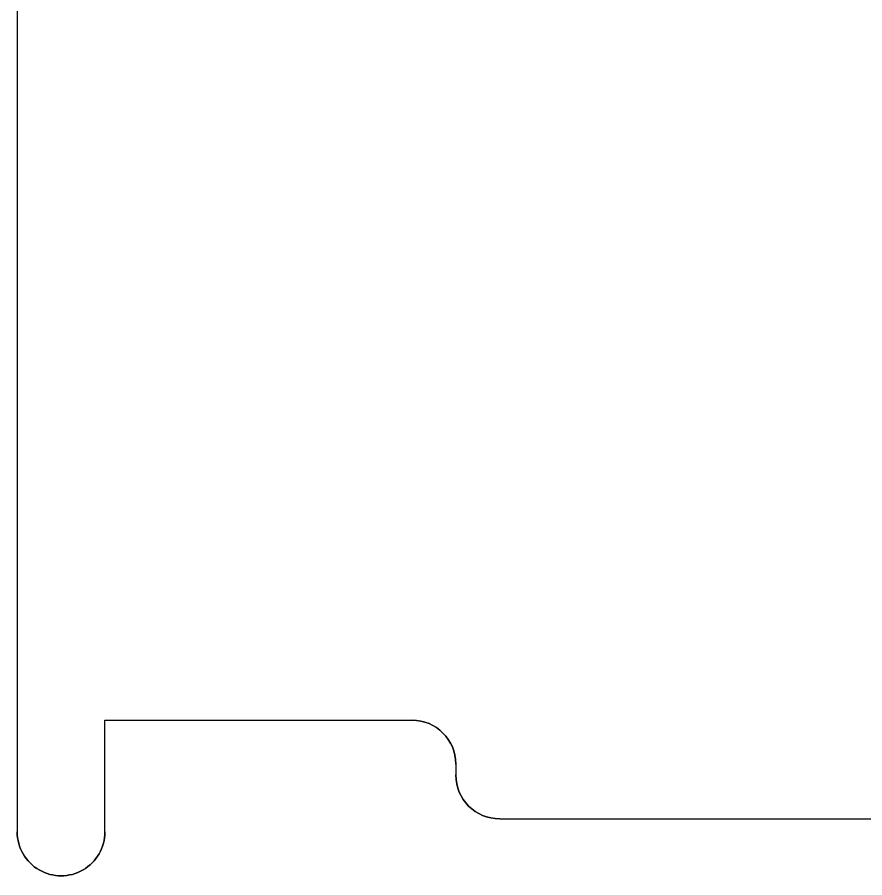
# Model space of a CAD drawing. Extents: x 131 to 216, y 113 to 303.
# Drawn here: x 135.77 to 174.41, y 113.1 to 152.34 of the extents above; entities that cross this region are included whole.
import ezdxf

# ---------------------------------------------------------------- set-up
doc = ezdxf.new("R2010")
doc.units = 0
doc.layers.get('0').update_dxf_attribs({"linetype": 'CONTINUOUS'})
doc.layers.add('A-DETL-___4', color=4, linetype='CONTINUOUS')

# ---------------------------------------------------------------- blocks, each defined once
blk = doc.blocks.new('*U7')
at = {"layer": 'A-DETL-___4', "extrusion": (-1, 1.0799e-08, 0)}
for p, q in [((135.765, 198.291), (135.765, 115.194)), ((135.765, 198.291, 5), (135.765, 115.194, 5)), ((135.765, 115.194), (135.765, 115.194, 5))]:
    blk.add_line(p, q, dxfattribs=at)
at = {"layer": 'A-DETL-___4'}
for p, q in [((135.765, 198.291, 5), (135.765, 115.194, 5)), ((139.765, 115.198, 5), (139.765, 120.291, 5)), ((139.765, 120.291, 5), (153.765, 120.291, 5)), ((153.765, 120.291), (153.765, 120.291, 5)), ((155.765, 118.291), (155.765, 118.291, 5)), ((155.765, 118.291, 5), (155.765, 117.791, 5)), ((155.765, 117.791), (155.765, 117.791, 5)), ((157.765, 115.791), (157.765, 115.791, 5)), ((157.765, 115.791, 5), (213.765, 115.791, 5)), ((135.765, 115.194), (135.765, 115.194, 5)), ((139.765, 115.198), (139.765, 115.198, 5))]:
    blk.add_line(p, q, dxfattribs=at)
at = {"layer": 'A-DETL-___4', "extrusion": (0, 0, -1)}
for p, q in [((135.765, 198.291), (135.765, 115.194)), ((139.765, 120.291), (153.765, 120.291)), ((139.765, 115.198), (139.765, 120.291)), ((155.765, 118.291), (155.765, 117.791)), ((157.765, 115.791), (213.765, 115.791))]:
    blk.add_line(p, q, dxfattribs=at)
at = {"layer": 'A-DETL-___4', "extrusion": (-1e-16, -1, 0)}
for p, q in [((139.765, 120.291), (153.765, 120.291)), ((139.765, 120.291, 5), (153.765, 120.291, 5)), ((139.765, 120.291), (139.765, 120.291, 5)), ((153.765, 120.291), (153.765, 120.291, 5))]:
    blk.add_line(p, q, dxfattribs=at)
at = {"layer": 'A-DETL-___4', "extrusion": (1, -1e-16, 0)}
for p, q in [((139.765, 115.198), (139.765, 120.291)), ((139.765, 120.291), (139.765, 120.291, 5)), ((139.765, 115.198, 5), (139.765, 120.291, 5)), ((139.765, 115.198), (139.765, 115.198, 5))]:
    blk.add_line(p, q, dxfattribs=at)
at = {"layer": 'A-DETL-___4', "extrusion": (-1, 1e-16, 0)}
for p, q in [((155.765, 118.291), (155.765, 117.791)), ((155.765, 118.291, 5), (155.765, 117.791, 5)), ((155.765, 118.291), (155.765, 118.291, 5)), ((155.765, 117.791), (155.765, 117.791, 5))]:
    blk.add_line(p, q, dxfattribs=at)
at = {"layer": 'A-DETL-___4', "extrusion": (-1.63e-14, -1, 0)}
for p, q in [((157.765, 115.791), (213.765, 115.791)), ((157.765, 115.791, 5), (213.765, 115.791, 5)), ((157.765, 115.791), (157.765, 115.791, 5))]:
    blk.add_line(p, q, dxfattribs=at)
at = {"layer": 'A-DETL-___4', "extrusion": (0, 0, -1)}
for centre, start, end in [((-153.765, 118.291), 90, 180), ((-153.765, 118.291, -5), 90, 180), ((-153.765, 118.291), 90, 180), ((-157.765, 117.791), 270, 0), ((-137.765, 115.194), 179.889, 0)]:
    blk.add_arc(centre, 2, start, end, dxfattribs=at)
at = {"layer": 'A-DETL-___4'}
for centre, start, end in [((153.765, 118.291, 5), 360, 90), ((157.765, 117.791), 180, 270), ((157.765, 117.791, 5), 180, 270), ((157.765, 117.791, 5), 180, 270), ((137.765, 115.194), 180, 0.111), ((137.765, 115.194, 5), 180, 0.111), ((137.765, 115.194, 5), 180, 0.111)]:
    blk.add_arc(centre, 2, start, end, dxfattribs=at)

msp = doc.modelspace()

# ---------------------------------------------------------------- block references
msp.add_blockref('*U7', (0, 0))

doc.saveas('drawing.dxf')
